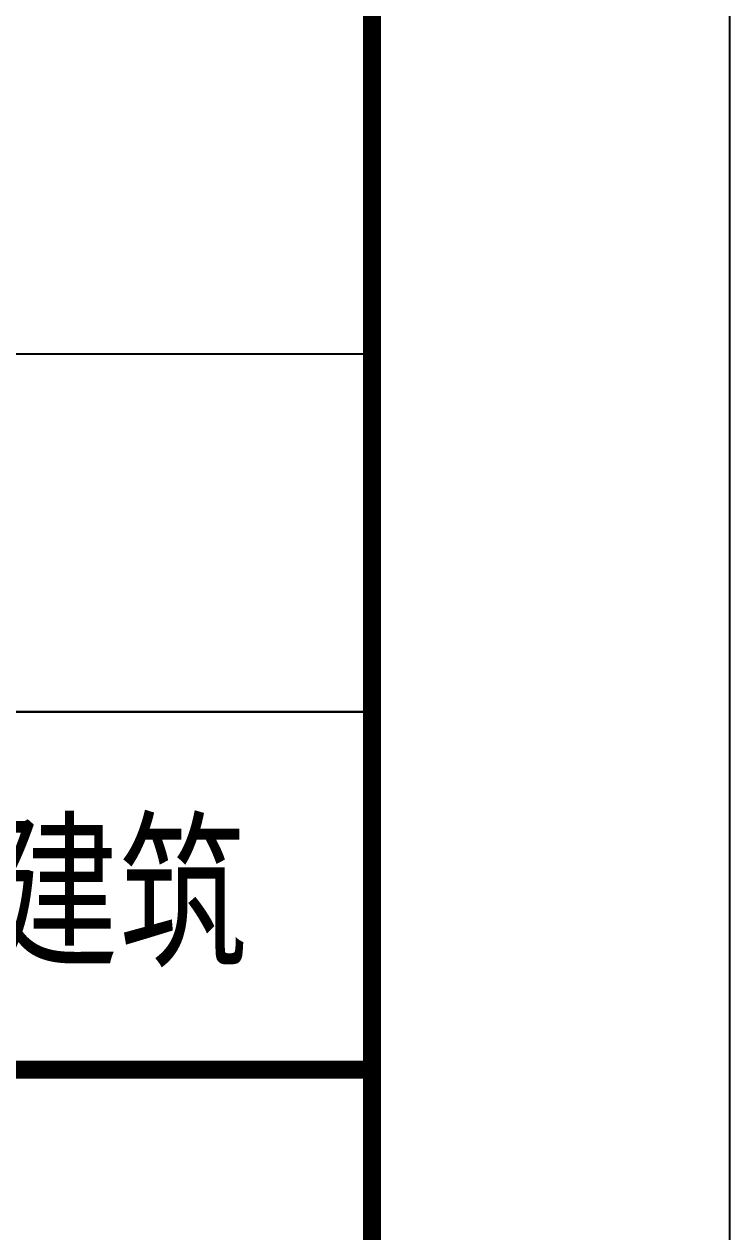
# Model space of a CAD drawing. Extents: x -534 to 560, y 572 to 1344.
# Drawn here: x 533.97 to 559.61, y 722.11 to 765.98 of the extents above; entities that cross this region are included whole.
import ezdxf

# ---------------------------------------------------------------- set-up
doc = ezdxf.new("R2010")
doc.units = 0
doc.header["$LTSCALE"] = 1000
doc.layers.get('0').update_dxf_attribs({"linetype": 'CONTINUOUS'})
doc.layers.add('TK', color=7, linetype='CONTINUOUS')
doc.layers.add('外轮廓线', color=2, linetype='CONTINUOUS')
doc.styles.add('-宋体', font='', dxfattribs={"width": 0.75})
doc.styles.get('-宋体').set_extended_font_data('SimSun')

# ---------------------------------------------------------------- blocks, each defined once
blk = doc.blocks.new('BFGGFHBDRSGS')
at = {"layer": 'TK'}
for p, q in [((385484, -215637.5), (385484, -156237.5)), ((376484, -201637.1), (384484, -201637.1)), ((376484, -202637.1), (384484, -202637.1)), ((384484, -202637.1), (381884, -202637.1))]:
    blk.add_line(p, q, dxfattribs=at)
at = {"layer": 'TK', "const_width": 50}
for points in [[(303884, -214637.5), (384484, -214637.5), (384484, -157237.5), (303884, -157237.5)], [(376484, -157237.5), (384484, -157237.5), (384484, -214637.1), (376484, -214637.1)]]:
    blk.add_lwpolyline(points, close=True, dxfattribs=at)
blk.add_lwpolyline([(376484, -203637.1), (384484, -203637.1)], dxfattribs=at)
at = {"layer": 'TK', "style": '-宋体', "width": 0.75}
blk.add_text('建筑', height=350, dxfattribs=at).set_placement((383418.4, -203314.1))
blk = doc.blocks.new('A$C37B82D5D')
at = {"xscale": 1.25, "yscale": 1.25, "zscale": 1.25}
blk.add_blockref('BFGGFHBDRSGS', (-376730, 269546.9), dxfattribs=at)

msp = doc.modelspace()

# ---------------------------------------------------------------- block references
at = {"layer": '外轮廓线', "ltscale": 0.03, "xscale": 0.01040000000011787, "yscale": 0.01040000000011787, "zscale": 0.01040000000024591}
msp.add_blockref('A$C37B82D5D', (-533.694, 571.998), dxfattribs=at)

doc.saveas('drawing.dxf')
